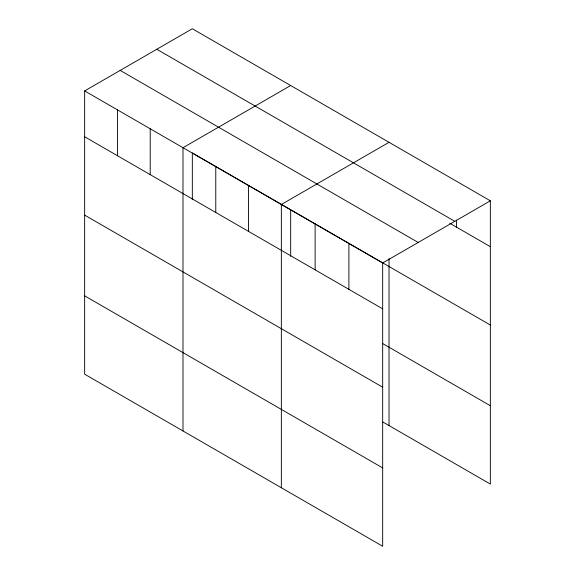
<?xml version="1.0" encoding="UTF-8"?>
<svg xmlns="http://www.w3.org/2000/svg" width="575" height="575" viewBox="0 0 575 575"><rect width="100%" height="100%" fill="white"/><g stroke="black" fill="none" stroke-linecap="round" stroke-linejoin="round"><path stroke-width="0.86" d="M84.647 90.922L382.67 262.983L382.67 546.25L84.647 374.188L84.647 90.922L192.33 28.75L490.353 200.812L490.353 484.078L382.928 422.057M290.677 85.531L182.994 147.703L182.994 430.97M389.023 142.312L281.348 204.484L281.348 487.751M382.67 262.983L490.353 200.812M156.795 49.263L454.818 221.332M449.672 223.186L490.353 246.675M120.182 70.402L418.205 242.47M490.353 325.019L192.33 152.957L192.33 199.59M84.647 136.778L382.67 308.847M382.928 343.713L490.353 405.734M84.647 215.122L382.67 387.191M84.647 295.845L382.67 467.906M456.579 220.117L456.579 227.175M389.023 258.506L389.023 425.579M348.896 243.484L348.896 289.347M315.122 223.984L315.122 269.84M290.677 209.738L290.677 256.371M248.558 185.553L248.558 231.416M215.776 166.628L215.776 212.491M150.212 128.771L150.212 174.635M117.429 109.847L117.429 155.71"/></g></svg>
